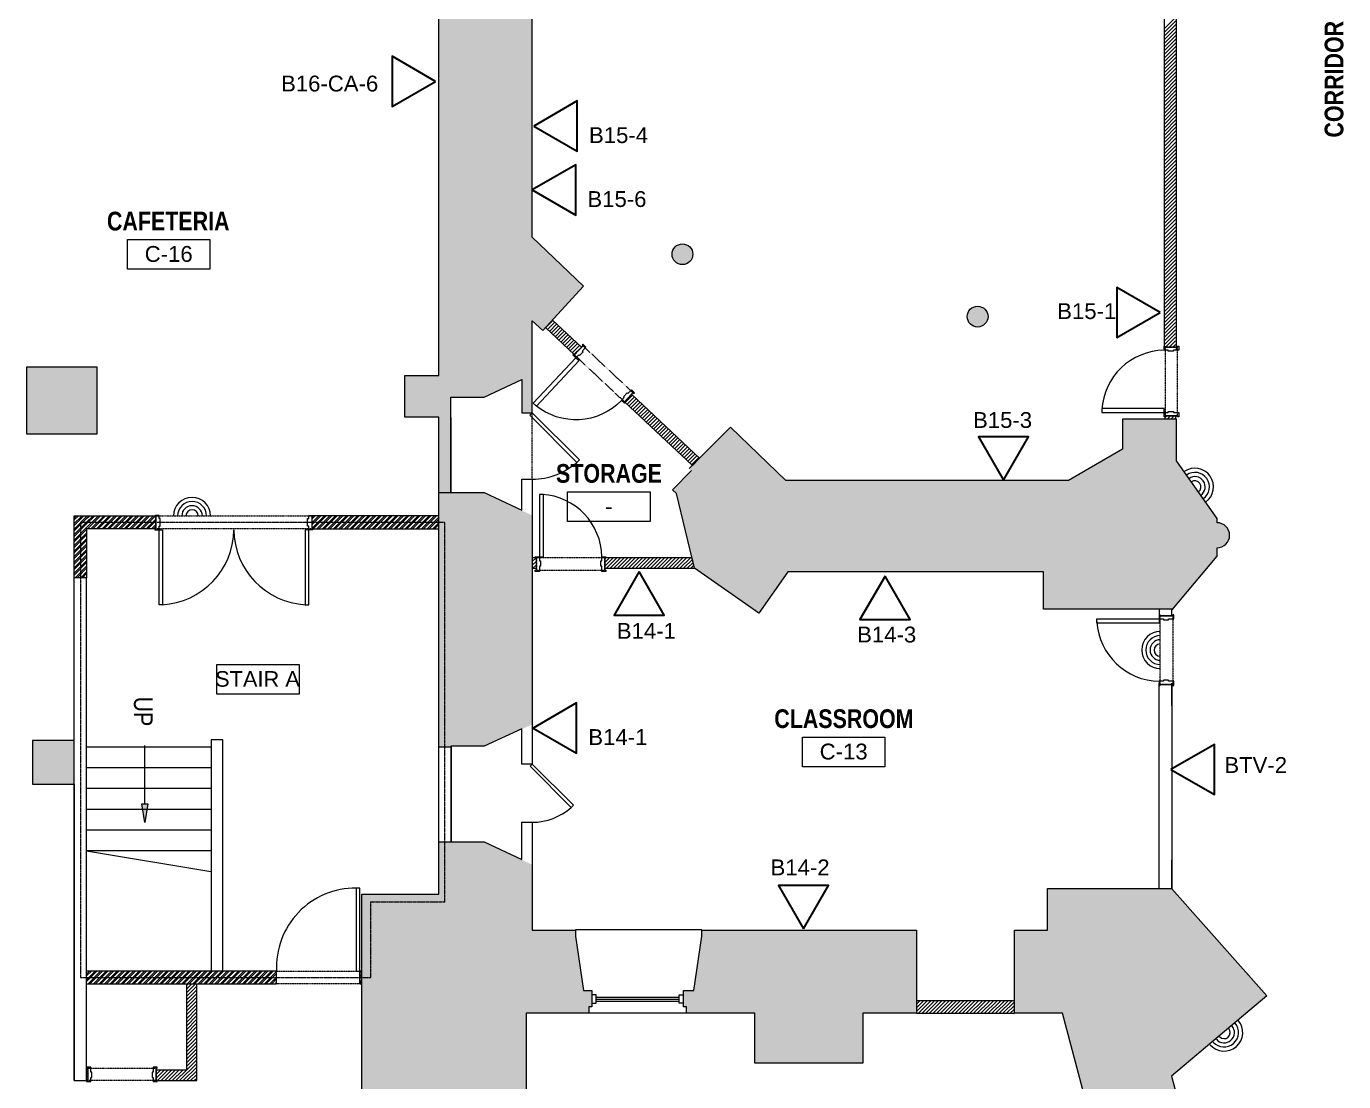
# Model space of a CAD drawing. Header units: inches. Extents: x 891 to 14187, y -1169 to 3232.
# Drawn here: x 1449 to 2082, y 1741 to 2248 of the extents above; entities that cross this region are included whole.
import ezdxf

# ---------------------------------------------------------------- set-up
doc = ezdxf.new("R2010")
doc.units = ezdxf.units.IN
doc.header["$MEASUREMENT"] = 0
doc.linetypes.add('IMPORT-IMPORT-HIDDEN2', pattern=[0.1875, 0.125, -0.0625])
doc.linetypes.add('IMPORT-IMPORT-PHANTOM2', pattern=[1.25, 0.625, -0.125, 0.125, -0.125, 0.125, -0.125])
doc.layers.add('_DROPS_IDFS', color=7, linetype='Continuous')
for name, color, linetype, lineweight in [('_OPTEC_LAYER', 1, 'Continuous', 30), ('A-ANNO-RM TAG', 7, 'Continuous', 9), ('A-DETL-MEDM', 33, 'Continuous', 20), ('A-DOOR', 7, 'Continuous', 9), ('A-DOOR-EXG', 7, 'Continuous', 9), ('A-DOOR-HEAD', 7, 'IMPORT-IMPORT-HIDDEN2', 9), ('A-Hatch', 7, 'Continuous', 9), ('A-HATCH-1HR', 7, 'Continuous', 9), ('A-HATCH-2 HR', 7, 'Continuous', 9), ('A-STAIR-EX_G', 7, 'Continuous', 9), ('A-STAIR-TAG', 7, 'Continuous', 9), ('A-WALL-INT NEW', 7, 'Continuous', 9), ('EX-EXT-CORE', 7, 'Continuous', 9), ('EX-Int Wall', 7, 'Continuous', 9), ('EX-Windows', 7, 'Continuous', 9), ('MUC-Text', 7, 'Continuous', 9), ('SPEAKER', 10, 'Continuous', 20), ('WALL TYPE', 7, 'IMPORT-IMPORT-PHANTOM2', 9)]:
    doc.layers.add(name, color=color, linetype=linetype, lineweight=lineweight)
doc.styles.add('Arial', font='arial.ttf', dxfattribs={"height": 7.623})
doc.styles.add('Arial Narrow_2', font='ARIALN.TTF', dxfattribs={"height": 9})
doc.styles.add('Arial Narrow_B', font='ARIALNB.TTF', dxfattribs={"height": 9})
doc.styles.add('Arial_1', font='arial.ttf', dxfattribs={"height": 7.5})

# ---------------------------------------------------------------- blocks, each defined once
blk = doc.blocks.new('_DATA')
at = {"layer": '_DROPS_IDFS', "color": 1, "lineweight": 30}
blk.add_lwpolyline([(24.61, 42.64), (12.55, 21.75), (36.67, 21.75)], close=True, dxfattribs=at)

msp = doc.modelspace()

# ---------------------------------------------------------------- hatches: boundary and pattern name
at = {"layer": 'A-Hatch'}
h = msp.add_hatch(color=9, dxfattribs=at)
h.paths.add_polyline_path([(1647.05, 2024.01), (1652.92, 2024.01), (1652.92, 2070.01), (1668.92, 2070.01), (1687.05, 2078.47), (1687.05, 2062.47), (1692.05, 2062.47), (1692.05, 2106.67), (1697.06, 2101.96), (1716.69, 2123.33), (1692.05, 2146.98), (1692.05, 2313.42), (1719.86, 2339.63), (1711.65, 2362.19), (1701.36, 2374.44), (1680.7, 2355.18), (1680.7, 2646.54), (1710.54, 2646.54), (1710.54, 2663.78), (1685.41, 2663.78), (1685.41, 2720.12), (1655.05, 2720.12), (1655.05, 2667.06), (1631.05, 2667.06), (1631.05, 2643.06), (1655.05, 2643.06), (1655.05, 2373.8), (1630.65, 2373.8), (1630.65, 2347.8), (1647.05, 2347.8), (1647.05, 2080.3), (1630.65, 2080.3), (1630.65, 2060.3), (1647.05, 2060.3)])
h.paths.add_polyline_path([(1805.65, 2419.83), (1814.03, 2428.2), (1814.03, 2425.89), (1872.16, 2425.89), (1872.16, 2450.89), (1862.94, 2466.86), (1852.07, 2466.68), (1852.07, 2643.18), (1862.55, 2643.18), (1868.89, 2656.78), (1872.89, 2656.78), (1872.89, 2665.78), (1870.89, 2665.78), (1870.89, 2680.78), (1844.41, 2680.78), (1844.41, 2704.78), (1782.41, 2704.78), (1782.41, 2663.78), (1756.54, 2663.78), (1756.54, 2646.54), (1802.58, 2646.54), (1802.58, 2468.79), (1772.51, 2440.76), (1785.24, 2428.04), (1799.97, 2422.12)])
for points in [[(1764.28, 2133.69), (1765.58, 2133.86), (1766.78, 2134.36), (1767.82, 2135.15), (1768.61, 2136.19), (1769.11, 2137.39), (1769.28, 2138.69), (1769.11, 2139.98), (1768.61, 2141.19), (1767.82, 2142.22), (1766.78, 2143.02), (1765.58, 2143.52), (1764.28, 2143.69), (1762.99, 2143.52), (1761.78, 2143.02), (1760.75, 2142.22), (1759.95, 2141.19), (1759.45, 2139.98), (1759.28, 2138.69), (1759.45, 2137.39), (1759.95, 2136.19), (1760.75, 2135.15), (1761.78, 2134.36), (1762.99, 2133.86)], [(1906.28, 2103.69), (1907.58, 2103.86), (1908.78, 2104.36), (1909.82, 2105.15), (1910.61, 2106.19), (1911.11, 2107.39), (1911.28, 2108.69), (1911.11, 2109.98), (1910.61, 2111.19), (1909.82, 2112.22), (1908.78, 2113.02), (1907.58, 2113.52), (1906.28, 2113.69), (1904.99, 2113.52), (1903.78, 2113.02), (1902.75, 2112.22), (1901.95, 2111.19), (1901.45, 2109.98), (1901.28, 2108.69), (1901.45, 2107.39), (1901.95, 2106.19), (1902.75, 2105.15), (1903.78, 2104.36), (1904.99, 2103.86)], [(1482.65, 2052.1), (1482.65, 2084.1), (1448.65, 2084.1), (1448.65, 2052.1)], [(1801.04, 1965.81), (1814.96, 1985.69), (1938.03, 1985.69), (1938.03, 1967.69), (1999.99, 1967.69), (2021.51, 1993.34), (2021.51, 1997.34), (2023.2, 1997.6), (2024.76, 1998.34), (2025.89, 1999.28), (2026.82, 2000.62), (2027.35, 2002.17), (2027.45, 2003.34), (2027.4, 2004.2), (2027.3, 2004.68), (2026.82, 2006.06), (2025.89, 2007.4), (2024.51, 2008.5), (2022.93, 2009.14), (2021.51, 2009.34), (2021.51, 2011.34), (2002.01, 2039.19), (2002.01, 2059.19), (1976.01, 2059.19), (1976.01, 2044.69), (1950.03, 2029.69), (1814.03, 2029.69), (1787.4, 2055.25), (1767.62, 2035.47), (1768.63, 2034.46), (1759.44, 2025.26), (1761.37, 2023.44), (1770.12, 1987.46)], [(1668.92, 1901.82), (1692.05, 1912.6), (1692.05, 2013.03), (1668.92, 2023.82), (1647.05, 2023.82), (1647.05, 1901.82)], [(1471.66, 1883.6), (1471.66, 1904.6), (1451.65, 1904.6), (1451.65, 1883.6)], [(1610.05, 1731.41), (1689.05, 1731.41), (1689.05, 1773.41), (1719.23, 1773.41), (1719.23, 1776.41), (1720.73, 1776.41), (1720.73, 1784.41), (1716.73, 1784.41), (1712.89, 1810.53), (1712.89, 1813.41), (1692.05, 1813.41), (1692.05, 1845.03), (1668.92, 1855.82), (1647.05, 1855.82), (1647.05, 1830.74), (1610.05, 1830.74)], [(1959.04, 1728.64), (2002.87, 1730.61), (1999.5, 1743.17), (2045.46, 1781.74), (1999.65, 1833.3), (1939.87, 1833.41), (1939.87, 1813.41), (1923.96, 1813.41), (1923.96, 1773.41), (1947.05, 1773.41)], [(1851.05, 1749.41), (1851.05, 1773.41), (1876.93, 1773.41), (1876.93, 1813.41), (1773.57, 1813.41), (1773.57, 1810.53), (1769.73, 1784.41), (1764.73, 1784.41), (1764.73, 1776.41), (1766.23, 1776.41), (1766.23, 1773.41), (1799.05, 1773.41), (1799.05, 1749.41), (1799.97, 1749.41)]]:
    msp.add_hatch(color=9, dxfattribs=at).paths.add_polyline_path(points)
at = {"layer": 'MUC-Text'}
msp.add_hatch(color=8, dxfattribs=at).paths.add_polyline_path([(1505.63, 1865.3), (1507.13, 1874.3), (1504.13, 1874.3)])

# ---------------------------------------------------------------- linework, layer by layer
at = {"layer": 'A-ANNO-RM TAG', "color": 8, "flags": 128}
for points in [[(1497.31, 2145.71), (1536.99, 2145.71), (1536.99, 2131.49), (1497.31, 2131.49)], [(1709.05, 2024.33), (1748.73, 2024.33), (1748.73, 2010.11), (1709.05, 2010.11)], [(1822.01, 1906.36), (1861.69, 1906.36), (1861.69, 1892.14), (1822.01, 1892.14)]]:
    msp.add_lwpolyline(points, close=True, dxfattribs=at)
at = {"layer": 'A-DETL-MEDM', "color": 135}
msp.add_line((1999.65, 1931.8), (1999.65, 1833.61), dxfattribs=at)
at = {"layer": 'A-DOOR', "color": 8}
for p, q in [((1512.47, 2013.1), (1510.47, 2013.1)), ((1510.47, 2013.1), (1510.47, 2012.6)), ((1510.47, 2012.6), (1510.97, 2012.6)), ((1510.97, 2012.6), (1510.97, 2006.6)), ((1512.47, 2011.6), (1512.47, 2013.1)), ((1512.98, 2011.6), (1512.47, 2011.6)), ((1512.98, 2007.85), (1512.98, 2011.6)), ((1583.96, 2007.85), (1583.96, 2011.6)), ((1583.96, 2011.6), (1584.47, 2011.6)), ((1584.47, 2011.6), (1584.47, 2013.1)), ((1584.47, 2013.1), (1586.47, 2013.1)), ((1586.47, 2012.6), (1585.97, 2012.6)), ((1585.97, 2012.6), (1585.97, 2006.6)), ((1586.47, 2013.1), (1586.47, 2012.6)), ((1508.47, 2006.66), (1508.47, 2006.53)), ((1510.97, 2006.6), (1510.47, 2006.6)), ((1510.47, 2006.6), (1510.47, 2006.1)), ((1510.47, 2006.1), (1512.47, 2006.1)), ((1512.47, 2006.1), (1512.47, 2007.85)), ((1512.47, 2007.85), (1512.98, 2007.85)), ((1512.47, 1970.1), (1512.47, 2006.1)), ((1512.47, 2006.1), (1514.22, 2006.1)), ((1514.22, 2006.1), (1514.22, 1970.1)), ((1582.72, 2006.1), (1582.72, 1970.1)), ((1584.47, 2006.1), (1582.72, 2006.1)), ((1584.47, 2007.85), (1583.96, 2007.85)), ((1584.47, 2006.1), (1584.47, 2007.85)), ((1586.47, 2006.1), (1584.47, 2006.1)), ((1584.47, 1970.1), (1584.47, 2006.1)), ((1585.97, 2006.6), (1586.47, 2006.6)), ((1586.47, 2006.6), (1586.47, 2006.1)), ((1588.47, 2006.66), (1588.47, 2006.53)), ((1514.22, 1970.1), (1512.47, 1970.1)), ((1582.72, 1970.1), (1584.47, 1970.1)), ((1609.05, 1833.77), (1607.39, 1833.77)), ((1607.39, 1833.77), (1607.39, 1793.77)), ((1609.05, 1793.77), (1609.05, 1833.77)), ((1607.39, 1793.77), (1609.05, 1793.77))]:
    msp.add_line(p, q, dxfattribs=at)
at = {"layer": 'A-DOOR', "color": 55, "lineweight": 13}
for p, q in [((1512.47, 1970.1), (1512.47, 2006.1)), ((1512.47, 2006.1), (1514.22, 2006.1)), ((1514.22, 2006.1), (1514.22, 1970.1)), ((1582.72, 2006.1), (1582.72, 1970.1)), ((1584.47, 2006.1), (1582.72, 2006.1)), ((1584.47, 1970.1), (1584.47, 2006.1)), ((1514.22, 1970.1), (1512.47, 1970.1)), ((1582.72, 1970.1), (1584.47, 1970.1))]:
    msp.add_line(p, q, dxfattribs=at)
at = {"layer": 'A-DOOR', "color": 8, "extrusion": (0, 0, -1), "flags": 128}
for points in [[(-1716.42, 2094.66), (-1712.31, 2090.29), (-1711.95, 2090.63), (-1711.6, 2090.26), (-1713.06, 2088.89), (-1714.43, 2090.35), (-1714.8, 2090), (-1716.51, 2091.83), (-1716.14, 2092.18), (-1717.85, 2094), (-1716.4, 2095.37), (-1716.05, 2095)], [(-1714.52, 2087.53), (-1693.99, 2065.65), (-1692.53, 2067.02), (-1713.06, 2088.89)], [(-1736.39, 2066.99), (-1736.73, 2067.36), (-1736.37, 2067.7), (-1740.48, 2072.07), (-1740.84, 2071.73), (-1741.18, 2072.1), (-1739.73, 2073.46), (-1738.01, 2071.64), (-1737.64, 2071.99), (-1735.93, 2070.17), (-1736.3, 2069.82), (-1734.93, 2068.36)]]:
    msp.add_lwpolyline(points, close=True, dxfattribs=at)
at = {"layer": 'A-DOOR', "color": 8, "flags": 128}
for points in [[(1996.01, 2094.53), (1996.51, 2094.53), (1996.51, 2094.03), (2002.51, 2094.03), (2002.51, 2094.53), (2003.01, 2094.53), (2003.01, 2092.53), (2000.51, 2092.53), (2000.51, 2092.02), (1998.01, 2092.02), (1998.01, 2092.53), (1996.01, 2092.53)], [(1996.01, 2064.53), (1966.01, 2064.53), (1966.01, 2062.53), (1996.01, 2062.53)], [(2002.51, 2061.03), (1996.51, 2061.03), (1996.51, 2060.53), (1996.01, 2060.53), (1996.01, 2062.53), (1998.01, 2062.53), (1998.01, 2063.04), (2000.51, 2063.04), (2000.51, 2062.53), (2003.01, 2062.53), (2003.01, 2060.53), (2002.51, 2060.53)], [(1697.5, 1993.16), (1697.5, 2023.16), (1695.5, 2023.16), (1695.5, 1993.16)], [(1694, 1986.66), (1694, 1992.66), (1693.5, 1992.66), (1693.5, 1993.16), (1695.5, 1993.16), (1695.5, 1991.16), (1696.01, 1991.16), (1696.01, 1988.66), (1695.5, 1988.66), (1695.5, 1986.16), (1693.5, 1986.16), (1693.5, 1986.66)], [(1727.5, 1993.16), (1727.5, 1992.66), (1727, 1992.66), (1727, 1986.66), (1727.5, 1986.66), (1727.5, 1986.16), (1725.5, 1986.16), (1725.5, 1988.66), (1724.99, 1988.66), (1724.99, 1991.16), (1725.5, 1991.16), (1725.5, 1993.16)]]:
    msp.add_lwpolyline(points, close=True, dxfattribs=at)
at = {"layer": 'A-DOOR', "color": 55, "lineweight": 13, "extrusion": (0, 0, -1), "flags": 128}
msp.add_lwpolyline([(-1714.52, 2087.53), (-1693.99, 2065.65), (-1692.53, 2067.02), (-1713.06, 2088.89)], close=True, dxfattribs=at)
at = {"layer": 'A-DOOR', "color": 55, "lineweight": 13, "flags": 128}
for points in [[(1996.01, 2064.53), (1966.01, 2064.53), (1966.01, 2062.53), (1996.01, 2062.53)], [(1697.5, 1993.16), (1697.5, 2023.16), (1695.5, 2023.16), (1695.5, 1993.16)]]:
    msp.add_lwpolyline(points, close=True, dxfattribs=at)
at = {"layer": 'A-DOOR', "color": 8}
for points in [[(2000.15, 1964.8), (1994.15, 1964.8), (1994.15, 1965.3), (1993.65, 1965.3), (1993.65, 1963.3), (1995.65, 1963.3), (1995.65, 1962.79), (1998.15, 1962.79), (1998.15, 1963.3), (2000.65, 1963.3), (2000.65, 1965.3), (2000.15, 1965.3)], [(1993.65, 1961.3), (1963.65, 1961.3), (1963.65, 1963.3), (1993.65, 1963.3)], [(1993.65, 1931.3), (1994.15, 1931.3), (1994.15, 1931.8), (2000.15, 1931.8), (2000.15, 1931.3), (2000.65, 1931.3), (2000.65, 1933.3), (1998.15, 1933.3), (1998.15, 1933.8), (1995.65, 1933.8), (1995.65, 1933.3), (1993.65, 1933.3)], [(1478.16, 1747.2), (1478.16, 1741.2), (1477.66, 1741.2), (1477.66, 1740.7), (1479.66, 1740.7), (1479.66, 1742.7), (1480.17, 1742.7), (1480.17, 1745.2), (1479.66, 1745.2), (1479.66, 1747.7), (1477.66, 1747.7), (1477.66, 1747.2)], [(1511.66, 1740.7), (1511.66, 1741.2), (1511.16, 1741.2), (1511.16, 1747.2), (1511.66, 1747.2), (1511.66, 1747.7), (1509.66, 1747.7), (1509.66, 1745.2), (1509.15, 1745.2), (1509.15, 1742.7), (1509.66, 1742.7), (1509.66, 1740.7)]]:
    msp.add_lwpolyline(points, close=True, dxfattribs=at)
at = {"layer": 'A-DOOR', "color": 55, "lineweight": 13}
msp.add_lwpolyline([(1993.65, 1961.3), (1963.65, 1961.3), (1963.65, 1963.3), (1993.65, 1963.3)], close=True, dxfattribs=at)
at = {"layer": 'A-DOOR', "color": 8}
for centre, radius, start, end in [((1996.46, 2062.04), 30.5, 90.84336, 176.55898), ((1695.01, 1992.71), 30.5, 0.84336, 86.55898), ((1511.97, 2006.54), 36.5, 273.12991, 359.29525), ((1584.96, 2006.54), 36.5, 180.70475, 266.87009), ((1994.1, 1963.79), 30.5, 183.44102, 269.15664), ((1606.92, 1795.85), 37.93, 89.28095, 183.13807)]:
    msp.add_arc(centre, radius, start, end, dxfattribs=at)
at = {"layer": 'A-DOOR', "color": 8, "extrusion": (0, 0, -1)}
msp.add_arc((-1713.01, 2089.56), 30.5, 224.03556, 309.75117, dxfattribs=at)
at = {"layer": 'A-DOOR-EXG', "color": 8, "flags": 128}
for points in [[(1692.05, 2062.47), (1714.68, 2039.84), (1713.42, 2038.58), (1690.79, 2061.21)], [(1692.05, 1893.47), (1711.85, 1873.67), (1710.75, 1872.57), (1690.95, 1892.37)]]:
    msp.add_lwpolyline(points, close=True, dxfattribs=at)
at = {"layer": 'A-DOOR-EXG', "color": 8}
for centre, radius in [((1691.98, 2062.85), 32.38), ((1691.99, 1893.8), 28.33)]:
    msp.add_arc(centre, radius, 270.12377, 311.46533, dxfattribs=at)
at = {"layer": 'A-DOOR-HEAD', "color": 8}
for p, q in [((1692.05, 2030.47), (1692.05, 2062.47)), ((1510.98, 2012.81), (1585.97, 2012.81)), ((1510.98, 2006.6), (1510.98, 2012.81)), ((1585.97, 2012.81), (1585.97, 2006.6)), ((1585.97, 2006.6), (1510.98, 2006.6)), ((1569.05, 1793.77), (1609.05, 1793.77)), ((1569.05, 1787.77), (1569.05, 1793.77)), ((1609.05, 1793.77), (1609.05, 1787.77)), ((1609.05, 1787.77), (1569.05, 1787.77))]:
    msp.add_line(p, q, dxfattribs=at)
at = {"layer": 'A-DOOR-HEAD', "color": 8, "extrusion": (0, 0, -1), "flags": 128}
msp.add_lwpolyline([(-1736.37, 2067.7), (-1712.31, 2090.29), (-1716.42, 2094.66), (-1740.48, 2072.07)], close=True, dxfattribs=at)
at = {"layer": 'A-DOOR-HEAD', "color": 8, "flags": 128}
for points in [[(1996.51, 2094.03), (1996.51, 2061.03), (2002.51, 2061.03), (2002.51, 2094.03)], [(1727, 1992.66), (1694, 1992.66), (1694, 1986.66), (1727, 1986.66)]]:
    msp.add_lwpolyline(points, close=True, dxfattribs=at)
at = {"layer": 'A-DOOR-HEAD', "color": 8}
for points in [[(1994.15, 1931.8), (1994.15, 1964.8), (2000.15, 1964.8), (2000.15, 1931.8)], [(1511.16, 1741.2), (1478.16, 1741.2), (1478.16, 1747.2), (1511.16, 1747.2)]]:
    msp.add_lwpolyline(points, close=True, dxfattribs=at)
at = {"layer": 'A-HATCH-1HR', "color": 8}
for p, q in [((1996.01, 2247.11), (2002.01, 2253.11)), ((1996.01, 2245.34), (2002.01, 2251.34)), ((1996.01, 2243.57), (2002.01, 2249.57)), ((1996.01, 2241.8), (2002.01, 2247.8)), ((1996.01, 2240.03), (2002.01, 2246.03)), ((1996.01, 2238.27), (2002.01, 2244.27)), ((1996.01, 2236.5), (2002.01, 2242.5)), ((1996.01, 2234.73), (2002.01, 2240.73)), ((1996.01, 2232.96), (2002.01, 2238.96)), ((1996.01, 2231.2), (2002.01, 2237.2)), ((1996.01, 2229.43), (2002.01, 2235.43)), ((1996.01, 2227.66), (2002.01, 2233.66)), ((1996.01, 2225.89), (2002.01, 2231.89)), ((1996.01, 2224.12), (2002.01, 2230.12)), ((1996.01, 2222.36), (2002.01, 2228.36)), ((1996.01, 2220.59), (2002.01, 2226.59)), ((1996.01, 2218.82), (2002.01, 2224.82)), ((1996.01, 2217.05), (2002.01, 2223.05)), ((1996.01, 2215.29), (2002.01, 2221.29)), ((1996.01, 2213.52), (2002.01, 2219.52)), ((1996.01, 2211.75), (2002.01, 2217.75)), ((1996.01, 2209.98), (2002.01, 2215.98)), ((1996.01, 2208.21), (2002.01, 2214.21)), ((1996.01, 2206.45), (2002.01, 2212.45)), ((1996.01, 2204.68), (2002.01, 2210.68)), ((1996.01, 2202.91), (2002.01, 2208.91)), ((1996.01, 2201.14), (2002.01, 2207.14)), ((1996.01, 2199.38), (2002.01, 2205.38)), ((1996.01, 2197.61), (2002.01, 2203.61)), ((1996.01, 2195.84), (2002.01, 2201.84)), ((1996.01, 2194.07), (2002.01, 2200.07)), ((1996.01, 2192.3), (2002.01, 2198.3)), ((1996.01, 2190.54), (2002.01, 2196.54)), ((1996.01, 2188.77), (2002.01, 2194.77)), ((1996.01, 2187), (2002.01, 2193)), ((1996.01, 2185.23), (2002.01, 2191.23)), ((1996.01, 2183.47), (2002.01, 2189.47)), ((1996.01, 2181.7), (2002.01, 2187.7)), ((1996.01, 2179.93), (2001.68, 2185.6)), ((1996.01, 2178.16), (2001.67, 2183.83)), ((1996.01, 2176.39), (2001.67, 2182.06)), ((1996.01, 2174.63), (2001.67, 2180.29)), ((1996.01, 2172.86), (2001.66, 2178.52)), ((1996.01, 2171.09), (2001.66, 2176.74)), ((1996.01, 2169.32), (2001.66, 2174.97)), ((1996.01, 2167.56), (2001.65, 2173.2)), ((1996.01, 2165.79), (2001.65, 2171.43)), ((1996.01, 2164.02), (2001.65, 2169.66)), ((1996.01, 2162.25), (2001.64, 2167.89)), ((1996.01, 2160.49), (2001.64, 2166.12)), ((1996.01, 2158.72), (2001.64, 2164.35)), ((1996.01, 2156.95), (2001.63, 2162.58)), ((1996.01, 2155.18), (2001.63, 2160.8)), ((1996.01, 2153.41), (2001.63, 2159.03)), ((1996.01, 2151.65), (2001.62, 2157.26)), ((1996.01, 2149.88), (2001.62, 2155.49)), ((1996.01, 2148.11), (2001.62, 2153.72)), ((1996.01, 2146.34), (2001.61, 2151.95)), ((1996.01, 2144.58), (2001.61, 2150.18)), ((1996.01, 2142.81), (2001.61, 2148.41)), ((1996.01, 2141.04), (2001.6, 2146.64)), ((1996.01, 2139.27), (2001.6, 2144.87)), ((1996.01, 2137.5), (2001.6, 2143.09)), ((1996.01, 2135.74), (2001.59, 2141.32)), ((1996.01, 2133.97), (2001.59, 2139.55)), ((1996.01, 2132.2), (2001.59, 2137.78)), ((1996.01, 2130.43), (2001.58, 2136.01)), ((1996.01, 2128.67), (2001.58, 2134.24)), ((1996.01, 2126.9), (2001.58, 2132.47)), ((1996.01, 2125.13), (2001.57, 2130.7)), ((1996.01, 2123.36), (2001.57, 2128.93)), ((1996.01, 2121.59), (2001.57, 2127.16)), ((1996.01, 2119.83), (2001.56, 2125.38)), ((1996.01, 2118.06), (2001.56, 2123.61)), ((1996.01, 2116.29), (2001.56, 2121.84)), ((1996.01, 2114.52), (2001.56, 2120.07)), ((1996.01, 2112.76), (2001.55, 2118.3)), ((1996.01, 2110.99), (2001.55, 2116.53)), ((1996.01, 2109.22), (2001.55, 2114.76)), ((1996.01, 2107.45), (2001.54, 2112.99)), ((1996.01, 2105.68), (2001.54, 2111.22)), ((1698.43, 2103.32), (1701.96, 2106.86)), ((1699.34, 2102.46), (1702.87, 2106)), ((1700.25, 2101.61), (1703.79, 2105.15)), ((1701.16, 2100.75), (1704.7, 2104.29)), ((1996.01, 2103.92), (2001.54, 2109.44)), ((1996.01, 2102.15), (2001.53, 2107.67)), ((1996.01, 2100.38), (2001.53, 2105.9)), ((1996.01, 2098.61), (2001.53, 2104.13)), ((1702.07, 2099.9), (1705.61, 2103.43)), ((1702.98, 2099.04), (1706.52, 2102.58)), ((1703.9, 2098.18), (1707.43, 2101.72)), ((1704.81, 2097.33), (1708.35, 2100.87)), ((1705.72, 2096.47), (1709.26, 2100.01)), ((1706.63, 2095.62), (1710.17, 2099.15)), ((1707.54, 2094.76), (1711.08, 2098.3)), ((1996.01, 2096.85), (2001.52, 2102.36)), ((1996.01, 2095.08), (2001.52, 2100.59)), ((1996.73, 2094.03), (2001.52, 2098.82)), ((1708.46, 2093.9), (1711.99, 2097.44)), ((1709.37, 2093.05), (1712.9, 2096.59)), ((1710.28, 2092.19), (1713.82, 2095.73)), ((1711.19, 2091.34), (1714.73, 2094.87)), ((1712.1, 2090.48), (1715.64, 2094.02)), ((1998.5, 2094.03), (2001.51, 2097.05)), ((2000.27, 2094.03), (2001.51, 2095.28)), ((1736.72, 2067.37), (1740.26, 2070.91)), ((1737.63, 2066.51), (1741.17, 2070.05)), ((1738.55, 2065.66), (1742.08, 2069.19)), ((1739.46, 2064.8), (1742.99, 2068.34)), ((1740.37, 2063.95), (1743.91, 2067.48)), ((1741.28, 2063.09), (1744.82, 2066.63)), ((1742.19, 2062.23), (1745.73, 2065.77)), ((1743.1, 2061.38), (1746.64, 2064.92)), ((1744.02, 2060.52), (1747.55, 2064.06)), ((1744.93, 2059.67), (1748.46, 2063.2)), ((1745.84, 2058.81), (1749.38, 2062.35)), ((1746.75, 2057.95), (1750.29, 2061.49)), ((1747.66, 2057.1), (1751.2, 2060.64)), ((1748.58, 2056.24), (1752.11, 2059.78)), ((1996.51, 2060.22), (1997.32, 2061.03)), ((1997.44, 2059.39), (1999.09, 2061.03)), ((1999.21, 2059.39), (2000.85, 2061.03)), ((2000.98, 2059.39), (2001.51, 2059.92)), ((1749.49, 2055.39), (1753.02, 2058.92)), ((1750.4, 2054.53), (1753.94, 2058.07)), ((1751.31, 2053.68), (1754.85, 2057.21)), ((1752.22, 2052.82), (1755.76, 2056.36)), ((1753.13, 2051.96), (1756.67, 2055.5)), ((1754.05, 2051.11), (1757.58, 2054.64)), ((1754.96, 2050.25), (1758.49, 2053.79)), ((1755.87, 2049.4), (1759.41, 2052.93)), ((1756.78, 2048.54), (1760.32, 2052.08)), ((1757.69, 2047.68), (1761.23, 2051.22)), ((1758.61, 2046.83), (1762.14, 2050.36)), ((1759.52, 2045.97), (1763.05, 2049.51)), ((1760.43, 2045.12), (1763.97, 2048.65)), ((1761.34, 2044.26), (1764.88, 2047.8)), ((1762.25, 2043.4), (1765.79, 2046.94)), ((1763.16, 2042.55), (1766.7, 2046.08)), ((1764.08, 2041.69), (1767.61, 2045.23)), ((1764.99, 2040.84), (1768.52, 2044.37)), ((1765.9, 2039.98), (1769.44, 2043.52)), ((1766.81, 2039.12), (1770.35, 2042.66)), ((1767.72, 2038.27), (1771.26, 2041.8)), ((1768.64, 2037.41), (1772.17, 2040.95)), ((1692.05, 1992.64), (1692.06, 1992.66)), ((1692.05, 1990.88), (1693.83, 1992.66)), ((1692.05, 1989.11), (1694, 1991.06)), ((1727, 1992.24), (1727.42, 1992.66)), ((1727, 1990.47), (1729.19, 1992.66)), ((1727, 1988.7), (1730.95, 1992.66)), ((1727.72, 1987.66), (1732.72, 1992.66)), ((1729.49, 1987.66), (1734.49, 1992.66)), ((1731.26, 1987.66), (1736.26, 1992.66)), ((1733.02, 1987.66), (1738.02, 1992.66)), ((1734.79, 1987.66), (1739.79, 1992.66)), ((1736.56, 1987.66), (1741.56, 1992.66)), ((1738.33, 1987.66), (1743.33, 1992.66)), ((1740.09, 1987.66), (1745.09, 1992.66)), ((1741.86, 1987.66), (1746.86, 1992.66)), ((1743.63, 1987.66), (1748.63, 1992.66)), ((1745.4, 1987.66), (1750.4, 1992.66)), ((1747.17, 1987.66), (1752.17, 1992.66)), ((1748.93, 1987.66), (1753.93, 1992.66)), ((1750.7, 1987.66), (1755.7, 1992.66)), ((1752.47, 1987.66), (1757.47, 1992.66)), ((1754.24, 1987.66), (1759.24, 1992.66)), ((1756, 1987.66), (1761, 1992.66)), ((1757.77, 1987.66), (1762.77, 1992.66)), ((1759.54, 1987.66), (1764.54, 1992.66)), ((1761.31, 1987.66), (1766.31, 1992.66)), ((1763.08, 1987.66), (1768.08, 1992.66)), ((1764.84, 1987.66), (1769.09, 1991.9)), ((1766.61, 1987.66), (1769.43, 1990.48)), ((1692.37, 1987.66), (1694, 1989.29)), ((1768.38, 1987.66), (1769.78, 1989.06)), ((1525.66, 1786.9), (1526.53, 1787.77)), ((1525.66, 1785.13), (1528.3, 1787.77)), ((1525.66, 1783.36), (1530.07, 1787.77)), ((1525.66, 1781.6), (1530.66, 1786.6)), ((1525.66, 1779.83), (1530.66, 1784.83)), ((1525.66, 1778.06), (1530.66, 1783.06)), ((1525.66, 1776.29), (1530.66, 1781.29)), ((1525.66, 1774.53), (1530.66, 1779.53)), ((1525.66, 1772.76), (1530.66, 1777.76)), ((1525.66, 1770.99), (1530.66, 1775.99)), ((1876.93, 1778.01), (1878.33, 1779.41)), ((1876.93, 1776.24), (1880.1, 1779.41)), ((1876.93, 1774.47), (1881.87, 1779.41)), ((1877.64, 1773.41), (1883.64, 1779.41)), ((1879.4, 1773.41), (1885.4, 1779.41)), ((1881.17, 1773.41), (1887.17, 1779.41)), ((1882.94, 1773.41), (1888.94, 1779.41)), ((1884.71, 1773.41), (1890.71, 1779.41)), ((1886.48, 1773.41), (1892.48, 1779.41)), ((1888.24, 1773.41), (1894.24, 1779.41)), ((1890.01, 1773.41), (1896.01, 1779.41)), ((1891.78, 1773.41), (1897.78, 1779.41)), ((1893.55, 1773.41), (1899.55, 1779.41)), ((1895.31, 1773.41), (1901.31, 1779.41)), ((1897.08, 1773.41), (1903.08, 1779.41)), ((1898.85, 1773.41), (1904.85, 1779.41)), ((1900.62, 1773.41), (1906.62, 1779.41)), ((1902.39, 1773.41), (1908.39, 1779.41)), ((1904.15, 1773.41), (1910.15, 1779.41)), ((1905.92, 1773.41), (1911.92, 1779.41)), ((1907.69, 1773.41), (1913.69, 1779.41)), ((1909.46, 1773.41), (1915.46, 1779.41)), ((1911.22, 1773.41), (1917.22, 1779.41)), ((1912.99, 1773.41), (1918.99, 1779.41)), ((1914.76, 1773.41), (1920.76, 1779.41)), ((1916.53, 1773.41), (1922.53, 1779.41)), ((1918.3, 1773.41), (1923.96, 1779.08)), ((1920.06, 1773.41), (1923.96, 1777.31)), ((1921.83, 1773.41), (1923.96, 1775.55)), ((1525.66, 1769.22), (1530.66, 1774.22)), ((1525.66, 1767.45), (1530.66, 1772.45)), ((1525.66, 1765.69), (1530.66, 1770.69)), ((1525.66, 1763.92), (1530.66, 1768.92)), ((1923.6, 1773.41), (1923.96, 1773.78)), ((1525.66, 1762.15), (1530.66, 1767.15)), ((1525.66, 1760.38), (1530.66, 1765.38)), ((1525.66, 1758.62), (1530.66, 1763.62)), ((1525.66, 1756.85), (1530.66, 1761.85)), ((1525.66, 1755.08), (1530.66, 1760.08)), ((1525.66, 1753.31), (1530.66, 1758.31)), ((1525.66, 1751.54), (1530.66, 1756.54)), ((1522.38, 1741.2), (1530.66, 1749.47)), ((1525.66, 1749.78), (1530.66, 1754.78)), ((1525.66, 1748.01), (1530.66, 1753.01)), ((1525.66, 1746.24), (1530.66, 1751.24)), ((1511.16, 1745.88), (1511.48, 1746.2)), ((1511.16, 1744.12), (1513.24, 1746.2)), ((1511.16, 1742.35), (1515.01, 1746.2)), ((1511.78, 1741.2), (1516.78, 1746.2)), ((1513.55, 1741.2), (1518.55, 1746.2)), ((1515.31, 1741.2), (1520.31, 1746.2)), ((1517.08, 1741.2), (1522.08, 1746.2)), ((1518.85, 1741.2), (1523.85, 1746.2)), ((1520.62, 1741.2), (1525.62, 1746.2)), ((1524.15, 1741.2), (1530.66, 1747.71)), ((1525.92, 1741.2), (1530.66, 1745.94)), ((1527.69, 1741.2), (1530.66, 1744.17)), ((1529.46, 1741.2), (1530.66, 1742.4))]:
    msp.add_line(p, q, dxfattribs=at)
at = {"layer": 'A-HATCH-2 HR', "color": 8}
for p, q in [((1471.66, 2011.79), (1472.65, 2012.78)), ((1471.66, 2009.14), (1475.3, 2012.78)), ((1471.66, 2010.9), (1473.53, 2012.78)), ((1471.66, 2008.25), (1476.18, 2012.78)), ((1471.66, 2006.49), (1477.66, 2012.49)), ((1471.66, 2005.6), (1477.66, 2011.6)), ((1471.66, 2003.83), (1477.66, 2009.83)), ((1471.66, 2002.95), (1477.66, 2008.95)), ((1477.66, 2012.49), (1477.95, 2012.78)), ((1477.66, 2009.83), (1480.61, 2012.78)), ((1477.66, 2007.18), (1483.26, 2012.78)), ((1477.66, 2011.6), (1478.84, 2012.78)), ((1477.66, 2008.95), (1481.49, 2012.78)), ((1478.16, 2006.8), (1484.14, 2012.78)), ((1479.9, 2006.77), (1485.91, 2012.78)), ((1480.76, 2006.75), (1486.8, 2012.79)), ((1482.5, 2006.71), (1488.57, 2012.79)), ((1483.36, 2006.7), (1489.45, 2012.79)), ((1485.1, 2006.66), (1491.22, 2012.79)), ((1485.96, 2006.65), (1492.11, 2012.79)), ((1487.7, 2006.61), (1493.88, 2012.79)), ((1488.56, 2006.6), (1494.76, 2012.79)), ((1490.33, 2006.6), (1496.53, 2012.8)), ((1491.22, 2006.6), (1497.42, 2012.8)), ((1492.98, 2006.6), (1499.19, 2012.8)), ((1493.87, 2006.6), (1500.07, 2012.8)), ((1495.64, 2006.6), (1501.84, 2012.8)), ((1496.52, 2006.6), (1502.73, 2012.8)), ((1498.29, 2006.6), (1504.49, 2012.8)), ((1499.17, 2006.6), (1505.38, 2012.8)), ((1500.94, 2006.6), (1507.15, 2012.81)), ((1501.82, 2006.6), (1508.03, 2012.81)), ((1503.59, 2006.6), (1509.8, 2012.81)), ((1504.47, 2006.6), (1510.47, 2012.6)), ((1506.24, 2006.6), (1510.97, 2011.32)), ((1507.13, 2006.6), (1510.97, 2010.44)), ((1585.97, 2012.07), (1586.7, 2012.81)), ((1585.97, 2009.42), (1589.35, 2012.81)), ((1585.97, 2006.77), (1592.01, 2012.81)), ((1585.97, 2011.19), (1587.59, 2012.81)), ((1585.97, 2008.54), (1590.24, 2012.81)), ((1586.68, 2006.6), (1592.89, 2012.81)), ((1588.44, 2006.6), (1594.66, 2012.81)), ((1589.33, 2006.6), (1595.54, 2012.81)), ((1591.09, 2006.6), (1597.31, 2012.81)), ((1591.98, 2006.6), (1598.19, 2012.81)), ((1593.75, 2006.6), (1599.96, 2012.81)), ((1594.63, 2006.6), (1600.84, 2012.81)), ((1596.4, 2006.6), (1602.61, 2012.81)), ((1597.28, 2006.6), (1603.5, 2012.81)), ((1599.05, 2006.6), (1605.26, 2012.81)), ((1599.93, 2006.6), (1606.15, 2012.81)), ((1601.7, 2006.6), (1607.92, 2012.81)), ((1602.59, 2006.6), (1608.8, 2012.81)), ((1604.35, 2006.6), (1610.57, 2012.81)), ((1605.24, 2006.6), (1611.45, 2012.81)), ((1607, 2006.6), (1613.22, 2012.81)), ((1607.89, 2006.6), (1614.1, 2012.81)), ((1609.66, 2006.6), (1615.87, 2012.81)), ((1610.54, 2006.6), (1616.75, 2012.81)), ((1612.31, 2006.6), (1618.52, 2012.81)), ((1613.19, 2006.6), (1619.41, 2012.81)), ((1614.96, 2006.6), (1621.17, 2012.81)), ((1615.84, 2006.6), (1622.06, 2012.81)), ((1617.61, 2006.6), (1623.83, 2012.81)), ((1618.5, 2006.6), (1624.71, 2012.81)), ((1620.26, 2006.6), (1626.48, 2012.81)), ((1621.15, 2006.6), (1627.36, 2012.81)), ((1622.91, 2006.6), (1629.13, 2012.81)), ((1623.8, 2006.6), (1630.01, 2012.81)), ((1625.57, 2006.6), (1631.78, 2012.81)), ((1626.45, 2006.6), (1632.66, 2012.81)), ((1628.22, 2006.6), (1634.43, 2012.81)), ((1629.1, 2006.6), (1635.32, 2012.81)), ((1630.87, 2006.6), (1637.08, 2012.81)), ((1631.75, 2006.6), (1637.97, 2012.81)), ((1633.52, 2006.6), (1639.74, 2012.81)), ((1634.4, 2006.6), (1640.62, 2012.81)), ((1636.17, 2006.6), (1642.39, 2012.81)), ((1637.06, 2006.6), (1643.27, 2012.81)), ((1638.82, 2006.6), (1645.04, 2012.81)), ((1639.71, 2006.6), (1645.92, 2012.81)), ((1641.48, 2006.6), (1647.05, 2012.17)), ((1642.36, 2006.6), (1647.05, 2011.28)), ((1644.13, 2006.6), (1647.05, 2009.52)), ((1471.66, 2001.18), (1477.66, 2007.18)), ((1471.66, 2000.3), (1477.66, 2006.3)), ((1471.66, 1998.53), (1477.66, 2004.53)), ((1471.66, 1997.65), (1477.66, 2003.65)), ((1508.89, 2006.6), (1510.97, 2008.67)), ((1509.78, 2006.6), (1510.97, 2007.79)), ((1645.01, 2006.6), (1647.05, 2008.63)), ((1646.78, 2006.6), (1647.05, 2006.86)), ((1471.66, 1995.88), (1477.66, 2001.88)), ((1471.66, 1994.99), (1477.66, 2001)), ((1471.66, 1993.23), (1477.66, 1999.23)), ((1471.66, 1992.34), (1477.66, 1998.34)), ((1471.66, 1990.58), (1477.66, 1996.58)), ((1471.66, 1989.69), (1477.66, 1995.69)), ((1471.66, 1987.92), (1477.66, 1993.92)), ((1471.66, 1987.04), (1477.66, 1993.04)), ((1471.66, 1985.27), (1477.66, 1991.27)), ((1471.66, 1984.39), (1477.66, 1990.39)), ((1472.16, 1983.12), (1477.66, 1988.62)), ((1473.05, 1983.12), (1477.66, 1987.74)), ((1474.81, 1983.12), (1477.66, 1985.97)), ((1475.7, 1983.12), (1477.66, 1985.09)), ((1477.47, 1983.12), (1477.66, 1983.32)), ((1477.66, 1792.4), (1479.03, 1793.77)), ((1477.66, 1789.75), (1481.68, 1793.77)), ((1477.66, 1791.52), (1479.92, 1793.77)), ((1477.66, 1788.86), (1482.57, 1793.77)), ((1478.34, 1787.77), (1484.34, 1793.77)), ((1479.22, 1787.77), (1485.22, 1793.77)), ((1480.99, 1787.77), (1486.99, 1793.77)), ((1481.87, 1787.77), (1487.87, 1793.77)), ((1483.64, 1787.77), (1489.64, 1793.77)), ((1484.52, 1787.77), (1490.52, 1793.77)), ((1486.29, 1787.77), (1492.29, 1793.77)), ((1487.18, 1787.77), (1493.18, 1793.77)), ((1488.94, 1787.77), (1494.94, 1793.77)), ((1489.83, 1787.77), (1495.83, 1793.77)), ((1491.59, 1787.77), (1497.59, 1793.77)), ((1492.48, 1787.77), (1498.48, 1793.77)), ((1494.25, 1787.77), (1500.25, 1793.77)), ((1495.13, 1787.77), (1501.13, 1793.77)), ((1496.9, 1787.77), (1502.9, 1793.77)), ((1497.78, 1787.77), (1503.78, 1793.77)), ((1499.55, 1787.77), (1505.55, 1793.77)), ((1500.43, 1787.77), (1506.43, 1793.77)), ((1502.2, 1787.77), (1508.2, 1793.77)), ((1503.09, 1787.77), (1509.09, 1793.77)), ((1504.85, 1787.77), (1510.85, 1793.77)), ((1505.74, 1787.77), (1511.74, 1793.77)), ((1507.5, 1787.77), (1513.5, 1793.77)), ((1508.39, 1787.77), (1514.39, 1793.77)), ((1510.16, 1787.77), (1516.16, 1793.77)), ((1511.04, 1787.77), (1517.04, 1793.77)), ((1512.81, 1787.77), (1518.81, 1793.77)), ((1513.69, 1787.77), (1519.69, 1793.77)), ((1515.46, 1787.77), (1521.46, 1793.77)), ((1516.34, 1787.77), (1522.34, 1793.77)), ((1518.11, 1787.77), (1524.11, 1793.77)), ((1519, 1787.77), (1525, 1793.77)), ((1520.76, 1787.77), (1526.76, 1793.77)), ((1521.65, 1787.77), (1527.65, 1793.77)), ((1523.41, 1787.77), (1529.41, 1793.77)), ((1524.3, 1787.77), (1530.3, 1793.77)), ((1526.07, 1787.77), (1532.07, 1793.77)), ((1526.95, 1787.77), (1532.95, 1793.77)), ((1528.72, 1787.77), (1534.72, 1793.77)), ((1529.6, 1787.77), (1535.6, 1793.77)), ((1531.37, 1787.77), (1537.37, 1793.77)), ((1532.25, 1787.77), (1538.25, 1793.77)), ((1534.02, 1787.77), (1540.02, 1793.77)), ((1534.91, 1787.77), (1540.91, 1793.77)), ((1536.67, 1787.77), (1542.67, 1793.77)), ((1537.56, 1787.77), (1543.56, 1793.77)), ((1539.32, 1787.77), (1545.32, 1793.77)), ((1540.21, 1787.77), (1546.21, 1793.77)), ((1541.98, 1787.77), (1547.98, 1793.77)), ((1542.86, 1787.77), (1548.86, 1793.77)), ((1544.63, 1787.77), (1550.63, 1793.77)), ((1545.51, 1787.77), (1551.51, 1793.77)), ((1547.28, 1787.77), (1553.28, 1793.77)), ((1548.16, 1787.77), (1554.16, 1793.77)), ((1549.93, 1787.77), (1555.93, 1793.77)), ((1550.82, 1787.77), (1556.82, 1793.77)), ((1552.58, 1787.77), (1558.58, 1793.77)), ((1553.47, 1787.77), (1559.47, 1793.77)), ((1555.23, 1787.77), (1561.23, 1793.77)), ((1556.12, 1787.77), (1562.12, 1793.77)), ((1557.89, 1787.77), (1563.89, 1793.77)), ((1558.77, 1787.77), (1564.77, 1793.77)), ((1560.54, 1787.77), (1566.54, 1793.77)), ((1561.42, 1787.77), (1567.42, 1793.77)), ((1563.19, 1787.77), (1569.05, 1793.63)), ((1609.05, 1792.97), (1609.85, 1793.77)), ((1564.07, 1787.77), (1569.05, 1792.75)), ((1565.84, 1787.77), (1569.05, 1790.98)), ((1566.72, 1787.77), (1569.05, 1790.09)), ((1568.49, 1787.77), (1569.05, 1788.33)), ((1609.05, 1791.2), (1610.05, 1792.2)), ((1609.05, 1790.32), (1610.05, 1791.32)), ((1609.05, 1788.55), (1610.05, 1789.55)), ((1609.15, 1787.77), (1610.05, 1788.67))]:
    msp.add_line(p, q, dxfattribs=at)
at = {"layer": 'A-STAIR-EX_G', "color": 8}
for p, q in [((1477.62, 1901.82), (1537.46, 1901.82)), ((1543.24, 1905.1), (1537.51, 1905.1)), ((1537.51, 1905.1), (1537.51, 1793.77)), ((1543.24, 1793.77), (1543.24, 1905.1)), ((1477.62, 1891.82), (1537.46, 1891.82)), ((1477.62, 1881.82), (1537.46, 1881.82)), ((1477.62, 1871.82), (1537.46, 1871.82)), ((1477.62, 1861.82), (1537.46, 1861.82)), ((1477.62, 1851.82), (1537.46, 1851.82)), ((1477.62, 1851.69), (1537.46, 1841.82))]:
    msp.add_line(p, q, dxfattribs=at)
at = {"layer": 'A-STAIR-TAG', "color": 8, "flags": 128}
msp.add_lwpolyline([(1540.24, 1941.3), (1579.92, 1941.3), (1579.92, 1927.08), (1540.24, 1927.08)], close=True, dxfattribs=at)
at = {"layer": 'A-WALL-INT NEW', "color": 8}
for p, q in [((1996.01, 2365.89), (1996.01, 2092.53)), ((2002.01, 2092.53), (2002.01, 2365.89)), ((1701.77, 2107.04), (1698.35, 2103.4)), ((1715.73, 2093.93), (1701.77, 2107.04)), ((1698.35, 2103.4), (1712.31, 2090.29)), ((1712.31, 2090.29), (1715.73, 2093.93)), ((1736.37, 2067.7), (1739.79, 2071.34)), ((1769.06, 2037.02), (1736.37, 2067.7)), ((1739.79, 2071.34), (1772.55, 2040.59)), ((1652.92, 2060.1), (1652.92, 2023.82)), ((1996.51, 2061.03), (2001.51, 2061.03)), ((1996.51, 2059.39), (1996.51, 2061.03)), ((2001.51, 2061.03), (2001.51, 2059.39)), ((2001.51, 2059.39), (1996.51, 2059.39)), ((1772.55, 2040.59), (1769.06, 2037.02)), ((1471.66, 1983.12), (1471.66, 2012.81)), ((1471.66, 2012.81), (1510.98, 2012.81)), ((1510.98, 2012.81), (1510.98, 2006.6)), ((1647.05, 2012.81), (1585.97, 2012.81)), ((1585.97, 2012.81), (1585.97, 2006.6)), ((1647.05, 2006.6), (1647.05, 2012.81)), ((1510.98, 2006.6), (1477.66, 2006.6)), ((1477.66, 2006.6), (1477.66, 1983.12)), ((1585.97, 2006.6), (1647.05, 2006.6)), ((1692.05, 1992.66), (1692.05, 1987.66)), ((1694, 1992.66), (1692.05, 1992.66)), ((1694, 1987.66), (1694, 1992.66)), ((1727, 1992.66), (1727, 1987.66)), ((1768.9, 1992.66), (1727, 1992.66)), ((1770.12, 1987.66), (1768.9, 1992.66)), ((1692.05, 1987.66), (1694, 1987.66)), ((1727, 1987.66), (1770.12, 1987.66)), ((1477.66, 1983.12), (1471.66, 1983.12)), ((1993.65, 1833.41), (1993.65, 1932.3)), ((1999.65, 1921.49), (1999.65, 1932.3)), ((1647.05, 1855.82), (1647.05, 1901.82)), ((1647.05, 1901.82), (1653.05, 1901.82)), ((1653.05, 1901.82), (1653.05, 1855.82)), ((1653.05, 1855.82), (1647.05, 1855.82)), ((1999.65, 1833.3), (1999.65, 1847.36)), ((1477.66, 1787.77), (1477.66, 1793.77)), ((1569.05, 1787.77), (1569.05, 1793.77)), ((1609.05, 1787.77), (1609.05, 1793.77))]:
    msp.add_line(p, q, dxfattribs=at)
at = {"layer": 'A-WALL-INT NEW', "color": 135, "lineweight": 20}
for p, q in [((1569.05, 1793.77), (1477.66, 1793.77)), ((1610.05, 1793.77), (1609.05, 1793.77)), ((1610.05, 1787.77), (1610.05, 1793.77)), ((1477.66, 1787.77), (1569.05, 1787.77)), ((1525.66, 1787.77), (1525.66, 1746.2)), ((1530.66, 1741.2), (1530.66, 1787.77)), ((1609.05, 1787.77), (1610.05, 1787.77)), ((1923.96, 1779.61), (1876.93, 1779.61)), ((1876.93, 1773.61), (1923.96, 1773.61)), ((1525.66, 1746.2), (1511.16, 1746.2)), ((1511.16, 1746.2), (1511.16, 1741.2)), ((1511.16, 1741.2), (1530.66, 1741.2))]:
    msp.add_line(p, q, dxfattribs=at)
at = {"layer": 'EX-EXT-CORE', "color": 8}
for p, q in [((1647.05, 2080.3), (1647.05, 2347.8)), ((1692.05, 2146.98), (1692.05, 2313.42)), ((1716.69, 2123.33), (1692.05, 2146.98)), ((1697.06, 2101.96), (1716.69, 2123.33)), ((1692.05, 2062.47), (1692.05, 2106.67)), ((1692.05, 2106.67), (1697.06, 2101.96)), ((1448.65, 2084.3), (1448.65, 2052.3)), ((1482.65, 2084.3), (1448.65, 2084.3)), ((1482.65, 2052.3), (1482.65, 2084.3)), ((1630.65, 2060.3), (1630.65, 2080.3)), ((1630.65, 2080.3), (1647.05, 2080.3)), ((1668.92, 2070.01), (1687.05, 2078.47)), ((1687.05, 2078.47), (1687.05, 2062.47)), ((1652.92, 2024.01), (1652.92, 2070.01)), ((1652.92, 2070.01), (1668.92, 2070.01)), ((1647.05, 2060.3), (1630.65, 2060.3)), ((1647.05, 1830.93), (1647.05, 2060.3)), ((1687.05, 2062.47), (1692.05, 2062.47)), ((1787.4, 2055.45), (1767.59, 2035.63)), ((1814.03, 2029.89), (1787.4, 2055.45)), ((2002.01, 2059.39), (1976.01, 2059.39)), ((1976.01, 2059.39), (1976.01, 2044.89)), ((2002.01, 2039.39), (2002.01, 2059.39)), ((1448.65, 2052.3), (1482.65, 2052.3)), ((1976.01, 2044.89), (1950.03, 2029.89)), ((1759.44, 2025.45), (1768.63, 2034.65)), ((2021.51, 2011.54), (2002.01, 2039.39)), ((1687.05, 2015.56), (1687.05, 2030.47)), ((1687.05, 2030.47), (1692.05, 2030.47)), ((1692.05, 2030.47), (1692.05, 1893.47)), ((1950.03, 2029.89), (1814.03, 2029.89)), ((1647.05, 2024.01), (1668.92, 2024.01)), ((1668.92, 2024.01), (1687.05, 2015.56)), ((1761.37, 2023.64), (1759.44, 2025.45)), ((1770.12, 1987.66), (1761.37, 2023.64)), ((2021.51, 2009.54), (2021.51, 2011.54)), ((2021.51, 1993.54), (2021.51, 1997.54)), ((1999.65, 1967.49), (2021.51, 1993.54)), ((1801.04, 1966.01), (1770.12, 1987.66)), ((1814.96, 1985.89), (1801.04, 1966.01)), ((1938.03, 1985.89), (1814.96, 1985.89)), ((1938.03, 1967.89), (1938.03, 1985.89)), ((1471.66, 1883.6), (1471.66, 1983.12)), ((1477.66, 1741.2), (1477.66, 1983.32)), ((1809.72, 1978.17), (1809.62, 1978.27)), ((1999.99, 1967.89), (1938.03, 1967.89)), ((1993.67, 1967.89), (1993.67, 1964.8)), ((1993.67, 1964.8), (1999.65, 1964.8)), ((1999.65, 1964.8), (1999.65, 1967.49)), ((1687.05, 1910.47), (1668.92, 1902.01)), ((1687.05, 1893.47), (1687.05, 1910.47)), ((1471.66, 1904.8), (1451.65, 1904.8)), ((1451.65, 1904.8), (1451.65, 1883.8)), ((1668.92, 1902.01), (1652.92, 1902.01)), ((1652.92, 1902.01), (1652.92, 1856.01)), ((1692.05, 1893.47), (1687.05, 1893.47)), ((1451.65, 1883.8), (1471.66, 1883.8)), ((1471.66, 1883.8), (1471.66, 1741.2)), ((1687.05, 1847.56), (1687.05, 1865.47)), ((1687.05, 1865.47), (1692.05, 1865.47)), ((1692.05, 1865.47), (1692.05, 1813.61)), ((1652.92, 1856.01), (1668.92, 1856.01)), ((1668.92, 1856.01), (1687.05, 1847.56)), ((1999.65, 1847.36), (1999.65, 1833.3)), ((1939.87, 1813.61), (1939.87, 1833.61)), ((1939.87, 1833.61), (1999.65, 1833.61)), ((1999.65, 1833.49), (2045.46, 1781.93)), ((1610.05, 1726.32), (1610.05, 1830.93)), ((1610.05, 1830.93), (1647.05, 1830.93)), ((1692.05, 1813.61), (1712.89, 1813.61)), ((1773.57, 1813.73), (1712.89, 1813.73)), ((1712.89, 1813.73), (1712.89, 1810.73)), ((1773.57, 1810.73), (1773.57, 1813.73)), ((1773.57, 1813.61), (1876.93, 1813.61)), ((1876.93, 1813.61), (1876.93, 1773.61)), ((1923.96, 1773.61), (1923.96, 1813.61)), ((1923.96, 1813.61), (1939.87, 1813.61)), ((1712.89, 1810.73), (1716.73, 1784.61)), ((1769.73, 1784.61), (1773.57, 1810.73)), ((1716.73, 1784.61), (1720.73, 1784.61)), ((1720.73, 1784.61), (1720.73, 1776.61)), ((1764.73, 1776.61), (1764.73, 1784.61)), ((1764.73, 1784.61), (1769.73, 1784.61)), ((2045.46, 1781.93), (1999.5, 1743.36)), ((1720.73, 1776.61), (1719.23, 1776.61)), ((1719.23, 1776.61), (1719.23, 1773.61)), ((1766.23, 1776.61), (1764.73, 1776.61)), ((1766.23, 1773.61), (1766.23, 1776.61)), ((1719.23, 1773.61), (1689.05, 1773.61)), ((1689.05, 1773.61), (1689.05, 1731.61)), ((1766.23, 1773.61), (1719.23, 1773.61)), ((1799.05, 1773.61), (1766.23, 1773.61)), ((1799.05, 1749.61), (1799.05, 1773.61)), ((1876.93, 1773.61), (1851.05, 1773.61)), ((1851.05, 1773.61), (1851.05, 1749.61)), ((1947.05, 1773.61), (1923.96, 1773.61)), ((1959.04, 1728.84), (1947.05, 1773.61)), ((1851.05, 1749.61), (1799.05, 1749.61)), ((1999.5, 1743.36), (2002.87, 1730.81)), ((1471.66, 1741.2), (1477.66, 1741.2))]:
    msp.add_line(p, q, dxfattribs=at)
for centre in [(1764.28, 2138.69), (1906.28, 2108.69)]:
    msp.add_circle(centre, 5, dxfattribs=at)
msp.add_arc((2021.51, 2003.54), 6, 270, 90, dxfattribs=at)
at = {"layer": 'EX-Int Wall', "color": 8}
for p, q in [((1471.66, 1904.6), (1471.66, 1983.12)), ((1477.66, 1741.2), (1477.66, 1983.12)), ((1471.66, 1741.2), (1471.66, 1883.6))]:
    msp.add_line(p, q, dxfattribs=at)
at = {"layer": 'EX-Windows', "color": 8}
for p, q in [((1722.73, 1782.41), (1720.73, 1782.41)), ((1722.73, 1778.41), (1722.73, 1782.41)), ((1722.73, 1781.41), (1762.73, 1781.41)), ((1762.73, 1778.41), (1762.73, 1782.41)), ((1762.73, 1782.41), (1764.73, 1782.41)), ((1720.73, 1778.41), (1722.73, 1778.41)), ((1722.73, 1780.41), (1762.73, 1780.41)), ((1722.73, 1779.41), (1762.73, 1779.41)), ((1764.73, 1778.41), (1762.73, 1778.41))]:
    msp.add_line(p, q, dxfattribs=at)
at = {"layer": 'MUC-Text', "color": 8}
for p, q in [((1505.63, 1893.46), (1505.63, 1902.46)), ((1505.63, 1874.3), (1505.63, 1893.46)), ((1505.63, 1865.3), (1504.13, 1874.3)), ((1504.13, 1874.3), (1507.13, 1874.3)), ((1507.13, 1874.3), (1505.63, 1865.3))]:
    msp.add_line(p, q, dxfattribs=at)
at = {"layer": 'SPEAKER', "color": 3}
for centre, radius, start, end in [((2010.82, 2026.81), 8.94, 305, 125), ((2010.82, 2026.81), 6.94, 305, 125), ((2010.82, 2026.81), 4.94, 305, 125), ((2010.82, 2026.81), 2.93, 305, 125), ((1528.37, 2012.81), 8.94, 0, 180), ((1528.37, 2012.81), 6.94, 0, 180), ((1528.37, 2012.81), 4.94, 0, 180), ((1528.37, 2012.81), 2.93, 0, 180), ((1994.15, 1948.3), 8.94, 90, 270), ((1994.15, 1948.3), 6.94, 90, 270), ((1994.15, 1948.3), 4.94, 90, 270), ((1994.15, 1948.3), 2.93, 90, 270), ((2024.89, 1764.32), 8.94, 220.96959, 40.96959), ((2024.89, 1764.32), 6.94, 220.96959, 40.96959), ((2024.89, 1764.32), 4.94, 220.96959, 40.96959), ((2024.89, 1764.32), 2.93, 220.96959, 40.96959)]:
    msp.add_arc(centre, radius, start, end, dxfattribs=at)
at = {"layer": 'WALL TYPE', "color": 8}
for p, q in [((1649.98, 2009.72), (1474.7, 2009.72)), ((1474.7, 2009.72), (1474.7, 1790.74)), ((1649.98, 1827.14), (1649.98, 2009.72)), ((1614.45, 1790.74), (1614.45, 1827.14)), ((1614.45, 1827.14), (1649.98, 1827.14)), ((1474.7, 1790.74), (1614.45, 1790.74))]:
    msp.add_line(p, q, dxfattribs=at)

# ---------------------------------------------------------------- block references
at = {"layer": '_OPTEC_LAYER'}
for p, rotation in [((1602.9, 2246.46), 270), ((1735.46, 2175.75), 89.99999999999999), ((1734.69, 2145), 89.99999999999999), ((1951.48, 2135.27), 270), ((1943.31, 2072.62), 180), ((1735.11, 1886.19), 89.99999999999999), ((2041.93, 1866.22), 89.99999999999999), ((1847.15, 1856.78), 180)]:
    msp.add_blockref('_DATA', p, dxfattribs=dict(at, rotation=rotation))
for p in [(1718.87, 1943.4), (1837.14, 1941.17)]:
    msp.add_blockref('_DATA', p, dxfattribs=at)

# ---------------------------------------------------------------- texts
at = {"layer": '_OPTEC_LAYER', "char_height": 7.623, "attachment_point": 1, "style": 'Arial'}
for s, heights, insert in [('B16-CA-6', [1.21], (1571.19, 2224.61)), ('B15-4', [0.748], (1719.33, 2199.81)), ('B15-6', [0.748], (1718.56, 2169.05)), ('B15-1', [0.748], (1944.57, 2115.15)), ('B15-3', [0.748], (1904.08, 2062.77)), ('B14-1', [0.748], (1732.71, 1961.33)), ('B14-3', [0.748], (1848.33, 1959.57)), ('B14-1', [0.748], (1718.99, 1910.25)), ('BTV-2', [0.748], (2024.98, 1896.82)), ('B14-2', [0.748], (1806.66, 1847.57))]:
    msp.add_mtext_dynamic_manual_height_columns(s, width=5.9059, gutter_width=1, heights=heights, dxfattribs=dict(at, insert=insert))
at = {"layer": 'A-ANNO-RM TAG', "style": 'Arial Narrow_B'}
msp.add_text('CORRIDOR', height=9, rotation=90, dxfattribs=at).set_placement((2082.24, 2194.83))
at = {"layer": 'A-ANNO-RM TAG'}
for s, height, style, p in [('CAFETERIA', 9, 'Arial Narrow_B', (1487.43, 2150.14)), ('C-16', 7.623, 'Arial', (1505.59, 2135.02)), ('STORAGE', 9, 'Arial Narrow_B', (1703.46, 2028.77)), ('-', 7.62, 'Arial', (1727.11, 2013.64)), ('CLASSROOM', 9, 'Arial Narrow_B', (1808.46, 1910.8)), ('C-13', 7.623, 'Arial', (1830.29, 1895.67))]:
    msp.add_text(s, height=height, dxfattribs=dict(at, style=style)).set_placement(p)
at = {"layer": 'A-STAIR-TAG', "style": 'Arial_1'}
msp.add_text('STAIR A', height=7.5, dxfattribs=at).set_placement((1539.46, 1930.67))
at = {"layer": 'MUC-Text', "style": 'Arial Narrow_2'}
msp.add_text('UP', height=9, rotation=270, dxfattribs=at).set_placement((1500.42, 1925.93))

doc.saveas('drawing.dxf')
